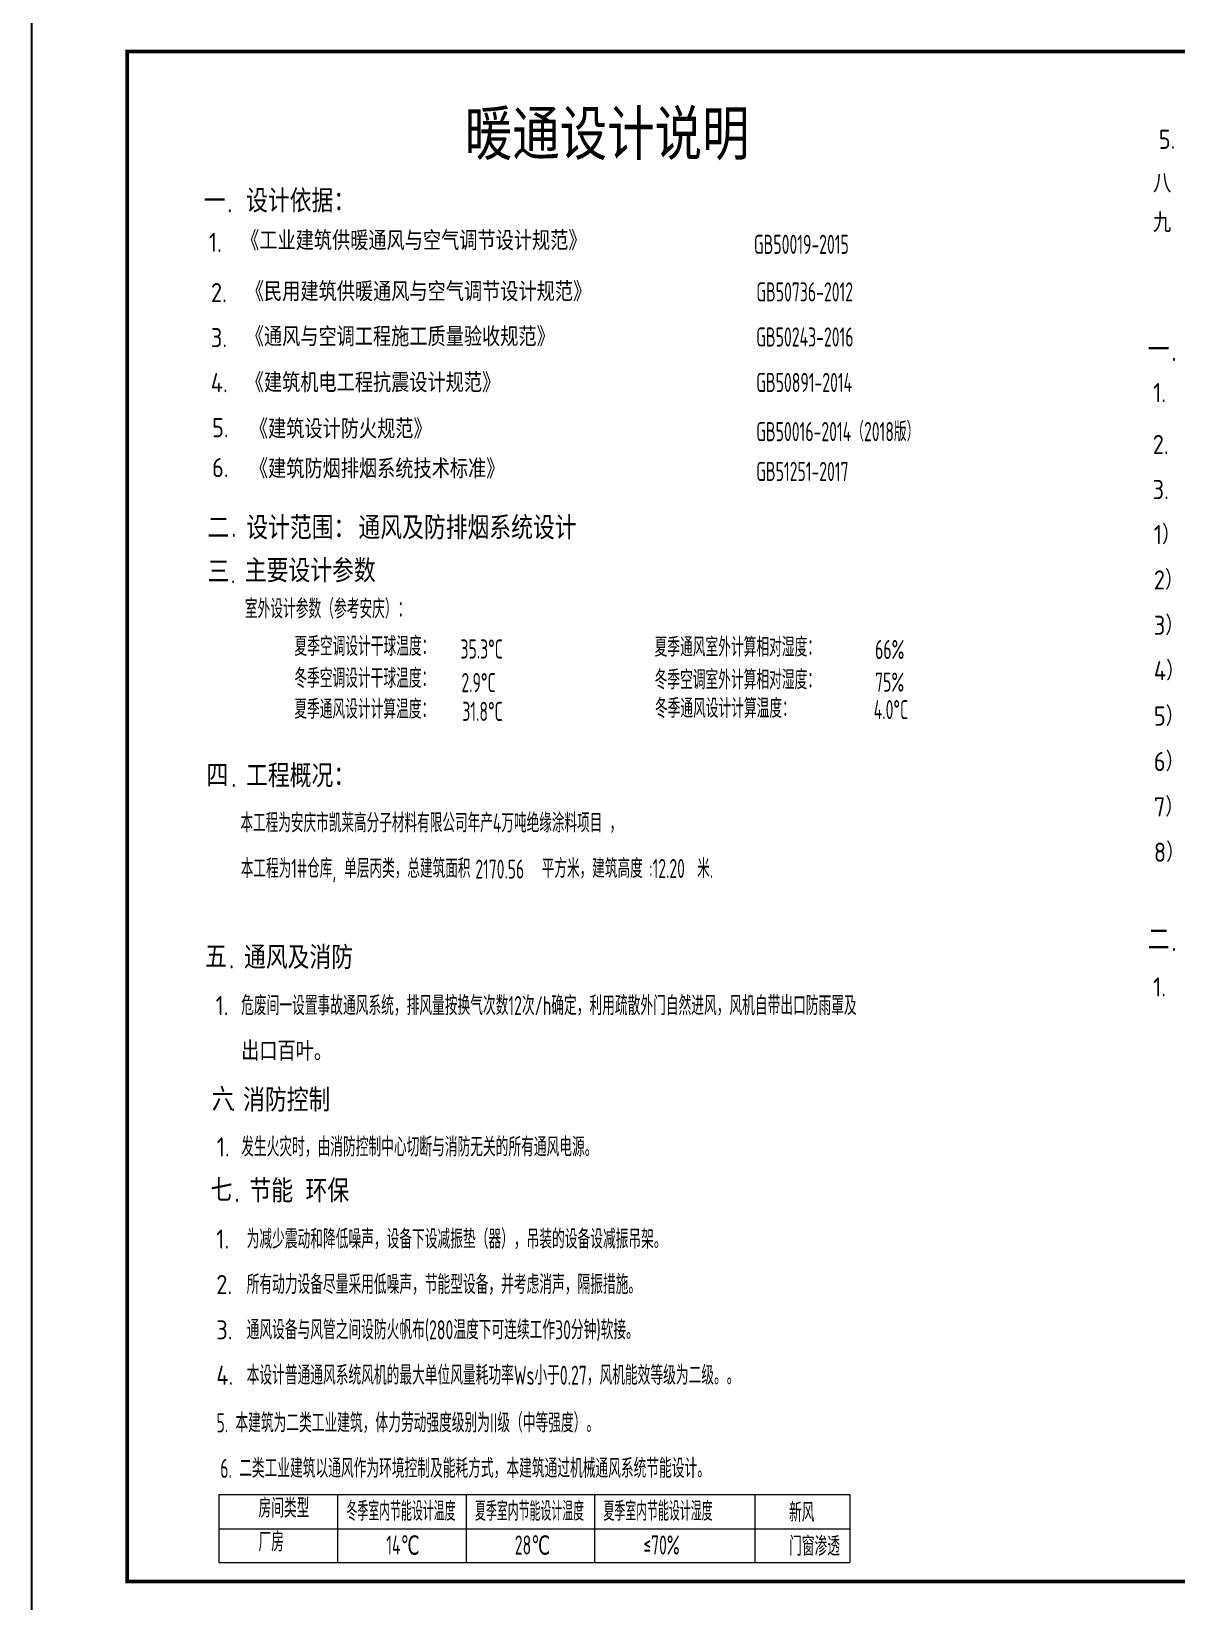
# Model space of a CAD drawing. Extents: x 4689302 to 7068445, y -422737 to 2032183.
# Drawn here: x 4689307 to 4719230, y -320862 to -279812 of the extents above; entities that cross this region are included whole.
import ezdxf

# ---------------------------------------------------------------- set-up
doc = ezdxf.new("R2010")
doc.units = 0
doc.header["$LTSCALE"] = 1000
doc.header["$MEASUREMENT"] = 0
doc.layers.add('PUB_TEXT', color=7, linetype='CONTINUOUS')
doc.layers.add('TH_TITLE', color=7, linetype='CONTINUOUS')
doc.styles.get("Standard").update_dxf_attribs({"font": 'SCEIE', "bigfont": 'SCEIC'})

msp = doc.modelspace()

# ---------------------------------------------------------------- linework, layer by layer
at = {"layer": 'PUB_TEXT', "lineweight": 0}
for p, q in [((4694204.9, -318058.5), (4710689.1, -318058.5)), ((4694204.9, -318058.5), (4694204.9, -319842.4)), ((4697308.9, -318058.5), (4697308.9, -319842.4)), ((4700666.6, -318058.5), (4700666.6, -319842.4)), ((4704024.2, -318058.5), (4704024.2, -319842.4)), ((4708208.8, -318058.5), (4708208.8, -319842.4)), ((4710689.1, -318058.5), (4710689.1, -319842.4)), ((4694204.9, -318958.5), (4710689.1, -318958.5)), ((4694204.9, -319842.4), (4710689.1, -319842.4))]:
    msp.add_line(p, q, dxfattribs=at)
at = {"layer": 'TH_TITLE'}
msp.add_lwpolyline([(4689307.2, -321337.3), (4748707.2, -321337.3), (4748707.2, -279337.3), (4689307.2, -279337.3)], close=True, dxfattribs=at)
at = {"layer": 'TH_TITLE', "const_width": 100}
msp.add_lwpolyline([(4691807.2, -320337.3), (4747707.2, -320337.3), (4747707.2, -280337.3), (4691807.2, -280337.3)], close=True, dxfattribs=at)

# ---------------------------------------------------------------- texts
at = {"layer": 'PUB_TEXT', "lineweight": 0}
for s, height, p in [('暖通设计说明', 1305.25, (4700631.3, -283171.8)), ('5.', 500, (4718762.8, -282883.5)), ('八', 500, (4718614.3, -284029.8)), ('设计依据：', 600, (4694916.6, -284544.9)), ('一', 600, (4693808.8, -284544.9)), ('.', 600, (4694415.6, -284544.9)), ('九', 500, (4718614.3, -285062.9)), ('1.  ', 500, (4693945.5, -285576.2)), ('《工业建筑供暖通风与空气调节设计规范》', 500, (4694786.9, -285532.5)), ('2.  ', 500, (4693998.2, -286889.9)), ('2.  ', 500, (4693998.2, -286889.9)), ('《民用建筑供暖通风与空气调节设计规范》', 500, (4694909.7, -286866.8)), ('3.  ', 500, (4693995.8, -288068)), ('《通风与空调工程施工质量验收规范》', 500, (4694907.2, -288045)), ('一', 600, (4718479.2, -288430.2)), ('.', 600, (4719086, -288430.2)), ('4.  ', 500, (4693993.4, -289246.2)), ('《建筑机电工程抗震设计规范》', 500, (4694907.2, -289246.2)), ('1.  ', 500, (4718615.9, -289504.8)), ('5.', 500, (4694025.5, -290421.9)), ('《建筑设计防火规范》', 500, (4695015.4, -290455.6)), ('2.  ', 500, (4718606, -290861.1)), ('2.  ', 500, (4718606, -290861.1)), ('6.', 500, (4694025.5, -291463.9)), ('《建筑防烟排烟系统技术标准》', 500, (4695015.4, -291497.6)), ('3.  ', 500, (4718603.6, -292039.3)), ('二', 600, (4693909, -293090.7)), ('设计范围：', 600, (4694921.3, -293090.7)), ('通风及防排烟系统设计', 600, (4697852.1, -293090.7)), ('1）', 500, (4718635.8, -293215)), ('. ', 600, (4694520.4, -293027.7)), ('三', 600, (4693909, -294237.9)), ('主要设计参数', 600, (4694883.5, -294214.3)), ('2）', 500, (4718635.8, -294401.6)), ('.  ', 500, (4694515.7, -294237.9)), ('3）', 500, (4718635.8, -295588.2)), ('4）', 500, (4718635.8, -296774.8)), ('5）', 500, (4718635.8, -297961.4)), ('6）', 500, (4718635.8, -299148)), ('四', 600, (4693878.2, -299568.3)), ('工程概况：', 600, (4694915.5, -299573.6)), ('. ', 600, (4694520.4, -299568.3)), ('7）', 500, (4718635.8, -300334.5)), ('8）', 500, (4718635.8, -301521.1)), ('二', 600, (4718479.2, -303855.9)), ('五', 600, (4693845.9, -304304.1)), ('通风及消防', 600, (4694861.9, -304324.7)), ('.', 600, (4719086, -303855.9)), ('.', 600, (4694462.1, -304310.5)), ('1.  ', 500, (4718615.9, -305042.5)), ('1.', 500, (4694119.9, -305530.9)), ('出口百叶。', 500, (4694788.2, -306717.5)), ('六', 600, (4694020, -308035.4)), ('消防控制', 600, (4694837.8, -308051.9)), ('.', 500, (4694516, -308040.5)), ('1.', 500, (4694149.3, -309226.5)), ('七', 600, (4693988.8, -310407.8)), ('节能 环保', 600, (4695004.8, -310428.4)), ('.', 600, (4694605, -310414.2)), ('1.', 500, (4694137.3, -311634.7)), ('2.', 500, (4694137.3, -312821.3)), ('3.', 500, (4694137.3, -314007.8)), ('4.', 500, (4694137.3, -315194.4))]:
    msp.add_text(s, height=height, dxfattribs=at).set_placement(p)
for s, width, p in [('GB50019-2015', 0.7, (4708186.2, -285628.5)), ('GB50736-2012', 0.7, (4708248.8, -286873.1)), ('GB50243-2016', 0.7, (4708246.3, -288051.3)), ('GB50891-2014', 0.7, (4708246.3, -289240.7)), ('GB50016-2014（2018版）', 0.7, (4708246.3, -290525)), ('GB51251-2017', 0.7, (4708246.3, -291567)), ('室外设计参数（参考安庆）：', 0.7, (4694885.2, -295160.3)), ('夏季空调设计干球温度：', 0.7, (4696180.1, -296139.9)), ('35.3%%DC', 0.7, (4700517.5, -296208.7)), ('夏季通风室外计算相对湿度：', 0.7, (4705590.9, -296159)), ('66%%%', 0.7, (4711351.6, -296220.5)), ('冬季空调设计干球温度：', 0.7, (4696176.5, -296974.1)), ('2.9%%DC', 0.7, (4700541.9, -297087.5)), ('冬季空调室外计算相对湿度：', 0.7, (4705590.9, -297012.7)), ('75%%%', 0.7, (4711351.6, -297074.2)), ('夏季通风设计计算温度：', 0.7, (4696176.5, -297782.7)), ('31.8%%DC', 0.7, (4700565.7, -297839.6)), ('冬季通风设计计算温度：', 0.7, (4705597.8, -297759.5)), ('4.0%%DC', 0.7, (4711315.4, -297792.6)), ('危废间一设置事故通风系统，排风量按换气次数12次/h确定，利用疏散外门自然进风，风机自带出口防雨罩及', 0.7, (4694788.2, -305530.9)), ('发生火灾时，由消防控制中心切断与消防无关的所有通风电源。', 0.7, (4694788.2, -309226.5)), ('为减少震动和降低噪声，设备下设减振垫（器），吊装的设备设减振吊架。', 0.7, (4694931.1, -311634.7)), ('所有动力设备尽量采用低噪声，节能型设备，并考虑消声，隔振措施。', 0.7, (4694931.1, -312821.3)), ('通风设备与风管之间设防火帆布(280温度下可连续工作30分钟)软接。', 0.7, (4694931.1, -314007.8)), ('本设计普通通风系统风机的最大单位风量耗功率Ws小于0.27，风机能效等级为二级。。', 0.7, (4694931.1, -315194.4)), ('5. 本建筑为二类工业建筑，体力劳动强度级别为II级（中等强度）。', 0.7, (4694143.5, -316439.1)), ('6. 二类工业建筑以通风作为环境控制及能耗方式，本建筑通过机械通风系统节能设计。', 0.7, (4694241.5, -317627.7)), ('房间类型', 0.7, (4695240.9, -318667.9)), ('冬季室内节能设计温度', 0.6, (4697539.8, -318749.5)), ('夏季室内节能设计温度', 0.6, (4700897.4, -318749.5)), ('夏季室内节能设计湿度', 0.6, (4704255.1, -318749.5)), ('新风', 0.7, (4709104.1, -318780.6)), ('厂房', 0.7, (4695240.9, -319551.8)), ('14℃', 0.7, (4698580, -319633.4)), ('28℃', 0.7, (4701937.7, -319633.4)), ('≤70%%%', 0.7, (4705295.4, -319633.4)), ('门窗渗透', 0.7, (4709104.1, -319664.5))]:
    msp.add_text(s, height=500, dxfattribs=dict(at, width=width)).set_placement(p)
at = {"layer": 'PUB_TEXT', "color": 2, "width": 0.7}
for s, height, p in [('本工程为安庆市凯莱高分子材料有限公司年产4万吨绝缘涂料项目 ，', 495.935, (4694767.7, -300753.3)), ('本工程为1#仓库,', 495.93, (4694777.9, -301944.5)), ('单层丙类，总建筑面积', 495.93, (4697481.4, -301944.5)), ('2170.56', 495.93, (4700906.8, -301961.1)), ('平方米，建筑高度', 495.93, (4702641.4, -301944.5)), (':12.20', 495.93, (4705443.3, -301944.5)), ('米.', 495.93, (4706701.9, -301944.5))]:
    msp.add_text(s, height=height, dxfattribs=at).set_placement(p)

doc.saveas('drawing.dxf')
